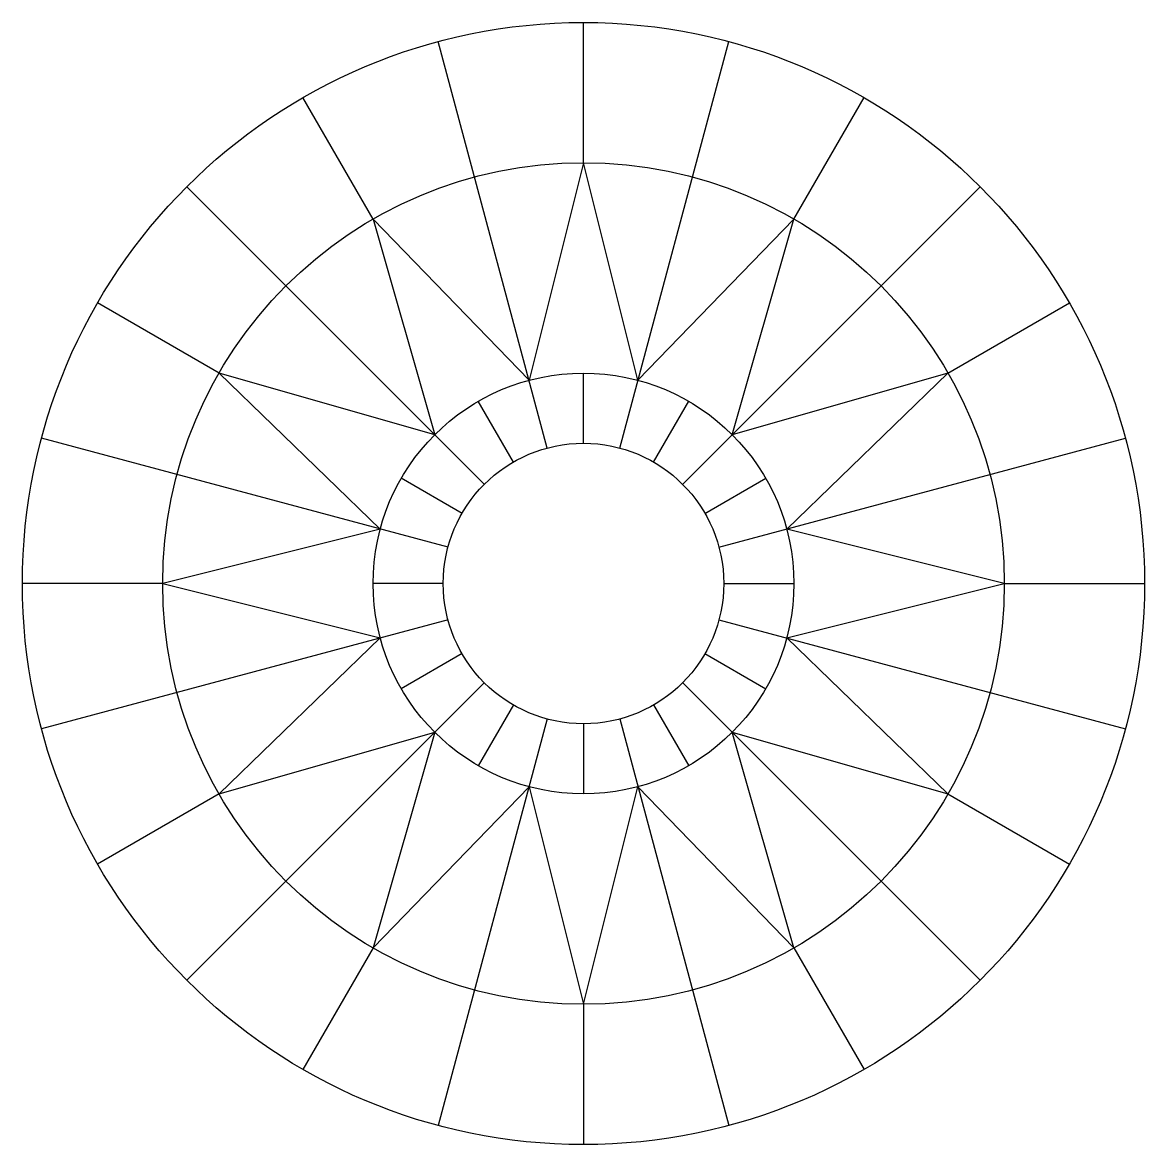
# Model space of a CAD drawing. Header units: millimetres. Extents: x -173085 to -149085, y -116287 to -92287.
import ezdxf

# ---------------------------------------------------------------- set-up
doc = ezdxf.new("R2010")
doc.units = ezdxf.units.MM
doc.header["$LTSCALE"] = 5
doc.layers.add('4ELE', color=4, linetype='Continuous')
doc.layers.add('5HAT', color=8, linetype='Continuous')

msp = doc.modelspace()

# ---------------------------------------------------------------- linework, layer by layer
at = {"layer": '4ELE'}
msp.add_circle((-161085, -104287), 12000, dxfattribs=at)
at = {"layer": '5HAT'}
for p, q in [((-161085, -95287), (-161085, -92287)), ((-161861, -101389), (-164190, -92696)), ((-160308, -101389), (-157979, -92696)), ((-165585, -96492), (-167085, -93894)), ((-156585, -96492), (-155085, -93894)), ((-161085, -95287), (-162249, -99940)), ((-159920, -99940), (-161085, -95287)), ((-163206, -102165), (-169570, -95801)), ((-158963, -102165), (-152599, -95801)), ((-162249, -99940), (-165585, -96492)), ((-165585, -96492), (-164267, -101105)), ((-156585, -96492), (-159920, -99940)), ((-157903, -101105), (-156585, -96492)), ((-168879, -99787), (-171477, -98287)), ((-153290, -99787), (-150692, -98287)), ((-164267, -101105), (-168879, -99787)), ((-168879, -99787), (-165431, -103122)), ((-161085, -101287), (-161085, -99787)), ((-153290, -99787), (-157903, -101105)), ((-156738, -103122), (-153290, -99787)), ((-162585, -101689), (-163335, -100390)), ((-159585, -101689), (-158835, -100390)), ((-163982, -103510), (-172676, -101181)), ((-158187, -103510), (-149493, -101181)), ((-163683, -102787), (-164982, -102037)), ((-158486, -102787), (-157187, -102037)), ((-165431, -103122), (-170085, -104287)), ((-152085, -104287), (-156738, -103122)), ((-170085, -104287), (-173085, -104287)), ((-170085, -104287), (-165431, -105451)), ((-164085, -104287), (-165585, -104287)), ((-158085, -104287), (-156585, -104287)), ((-158085, -104287), (-156585, -104287)), ((-156738, -105451), (-152085, -104287)), ((-152085, -104287), (-149085, -104287)), ((-163982, -105063), (-172676, -107392)), ((-158187, -105063), (-149493, -107392)), ((-165431, -105451), (-168879, -108787)), ((-153290, -108787), (-156738, -105451)), ((-163683, -105787), (-164982, -106537)), ((-158486, -105787), (-157187, -106537)), ((-163206, -106408), (-169570, -112772)), ((-158963, -106408), (-152599, -112772)), ((-162585, -106885), (-163335, -108184)), ((-159585, -106885), (-158835, -108184)), ((-161861, -107184), (-164190, -115878)), ((-160308, -107184), (-157979, -115878)), ((-168879, -108787), (-164267, -107469)), ((-164267, -107469), (-165585, -112081)), ((-161085, -107287), (-161085, -108787)), ((-156585, -112081), (-157903, -107469)), ((-157903, -107469), (-153290, -108787)), ((-165585, -112081), (-162249, -108633)), ((-162249, -108633), (-161085, -113287)), ((-161085, -113287), (-159920, -108633)), ((-159920, -108633), (-156585, -112081)), ((-168879, -108787), (-171477, -110287)), ((-153290, -108787), (-150692, -110287)), ((-165585, -112081), (-167085, -114679)), ((-156585, -112081), (-155085, -114679)), ((-161085, -113287), (-161085, -116287))]:
    msp.add_line(p, q, dxfattribs=at)
for radius in [9000, 4500, 3000]:
    msp.add_circle((-161085, -104287), radius, dxfattribs=at)

doc.saveas('drawing.dxf')
